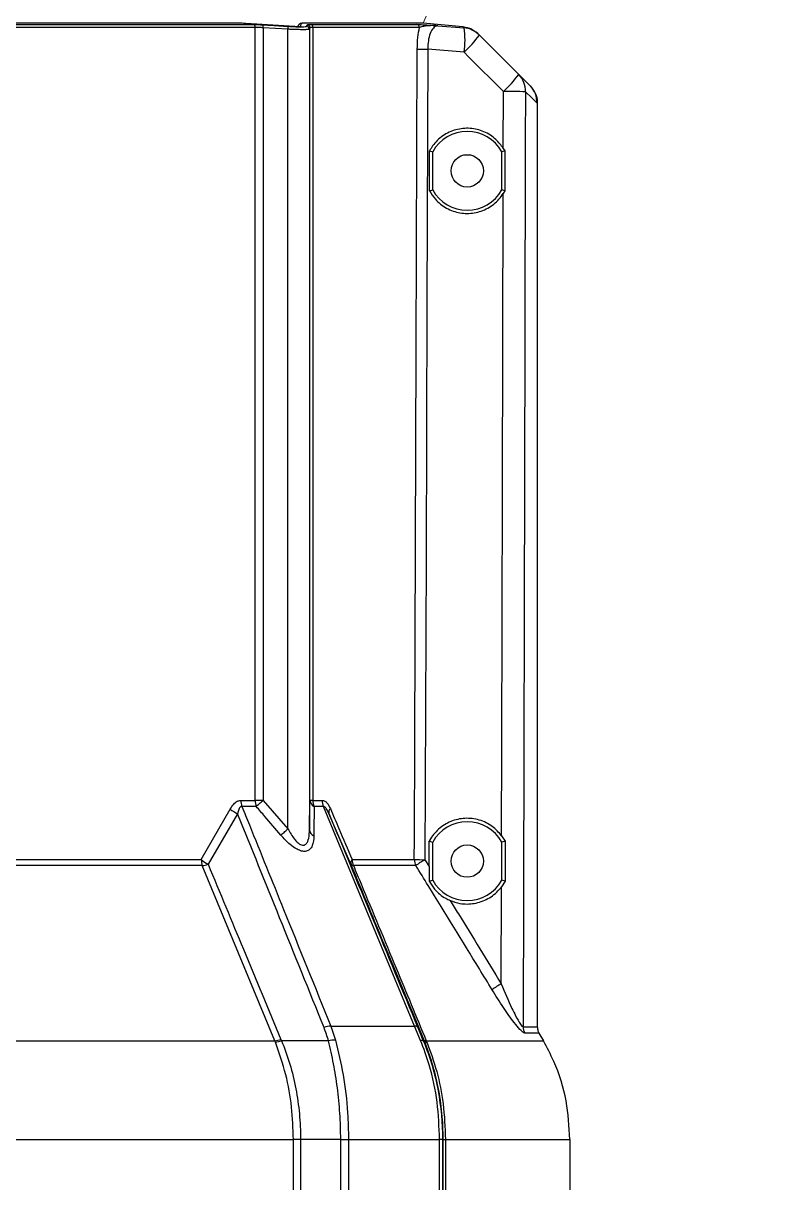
# Model space of a CAD drawing. Extents: x 11 to 120, y 2 to 94.
# Drawn here: x 55.78 to 59.6, y 12.42 to 18.3 of the extents above; entities that cross this region are included whole.
import ezdxf

# ---------------------------------------------------------------- set-up
doc = ezdxf.new("R2010")
doc.units = 0
doc.header["$MEASUREMENT"] = 0
doc.linetypes.add('SLD-Solid', pattern=[0])
doc.layers.add('OBJECT', color=7, linetype='CONTINUOUS')

msp = doc.modelspace()

# ---------------------------------------------------------------- linework, layer by layer
at = {"layer": 'OBJECT', "color": 7, "linetype": 'SLD-Solid', "lineweight": 15}
msp.add_line((57.8028, 18.297), (59.6007, 22.4957), dxfattribs=at)
at = {"layer": 'OBJECT'}
for p, q in [((56.859, 18.297), (53.514, 18.297)), ((55.6832, 18.2904), (56.9424, 18.2904)), ((57.18, 18.2792), (56.9039, 18.2956)), ((57.1711, 18.2876), (57.1672, 18.2799)), ((57.1685, 18.2798), (57.1711, 18.2876)), ((57.1854, 18.2956), (57.18, 18.2792)), ((57.8027, 18.297), (57.2027, 18.297)), ((57.2334, 18.2904), (57.7712, 18.2904)), ((58.0042, 18.2794), (57.8027, 18.297)), ((56.9513, 18.2755), (55.6857, 18.2755)), ((56.9513, 14.3565), (56.9513, 18.2755)), ((56.9917, 18.2738), (56.9917, 14.3565)), ((57.1177, 18.2663), (56.9917, 18.2738)), ((57.1177, 14.2115), (57.1177, 18.2663)), ((57.229, 18.2739), (57.2266, 18.2662)), ((57.2266, 18.2662), (57.2266, 14.2075)), ((57.229, 14.3565), (57.229, 18.2739)), ((57.2438, 18.2755), (57.2438, 14.3565)), ((57.7844, 18.2755), (57.2438, 18.2755)), ((57.8773, 18.2843), (58.0102, 18.2731)), ((58.0461, 18.2681), (58.0042, 18.2794)), ((58.0817, 18.2432), (58.0879, 18.237)), ((58.0104, 18.15), (57.827, 18.1654)), ((58.2091, 17.6624), (58.2097, 17.9507)), ((58.3814, 17.8917), (58.3814, 13.2078)), ((57.8351, 17.4474), (57.8352, 17.6494)), ((57.8352, 17.6494), (57.8515, 17.6452)), ((57.8515, 17.4516), (57.8515, 17.6452)), ((58.2167, 17.6491), (58.2015, 17.6452)), ((58.2015, 17.4516), (58.2015, 17.6452)), ((58.2091, 17.6624), (58.2167, 17.6491)), ((58.2167, 17.6491), (58.2168, 17.4477)), ((57.8351, 17.4474), (57.8515, 17.4516)), ((58.2168, 17.4477), (58.2015, 17.4516)), ((58.2168, 17.4477), (58.2085, 17.4334)), ((56.879, 14.3565), (56.9513, 14.3565)), ((56.9917, 14.3565), (56.9513, 14.3565)), ((56.9917, 14.3565), (57.1177, 14.2115)), ((57.2266, 14.2075), (57.229, 14.3565)), ((57.2438, 14.3565), (57.229, 14.3565)), ((57.2438, 14.3565), (57.2912, 14.3565)), ((56.6784, 14.0565), (56.8251, 14.3124)), ((56.8627, 14.2886), (56.7126, 14.0327)), ((56.9567, 14.3255), (56.8842, 14.3255)), ((57.2977, 14.3255), (57.2501, 14.3255)), ((57.7595, 13.2125), (57.2977, 14.3255)), ((57.4372, 14.0323), (57.3248, 14.2904)), ((58.2007, 14.1771), (58.218, 14.1494)), ((57.8337, 14.0204), (57.8338, 14.1497)), ((57.8338, 14.1497), (57.8515, 14.1452)), ((57.8515, 13.9516), (57.8515, 14.1452)), ((58.218, 14.1494), (58.2015, 14.1452)), ((58.2015, 13.9516), (58.2015, 14.1452)), ((58.218, 14.1494), (58.2181, 13.9474)), ((55.6857, 14.0565), (56.6784, 14.0565)), ((57.4426, 14.0565), (57.7582, 14.0565)), ((57.8117, 14.0558), (57.8337, 14.0204)), ((56.683, 14.0255), (55.6873, 14.0255)), ((57.0509, 13.1375), (56.683, 14.0255)), ((57.7661, 14.0255), (57.4495, 14.0255)), ((57.8331, 13.9469), (57.8515, 13.9516)), ((58.2181, 13.9474), (58.2001, 13.9187)), ((58.2181, 13.9474), (58.2015, 13.9516)), ((58.1989, 13.4268), (58.2001, 13.9187)), ((57.3349, 13.2125), (57.3588, 13.1408)), ((57.3349, 13.2125), (57.7595, 13.2125)), ((57.7902, 13.1386), (57.7595, 13.2125)), ((58.3096, 13.2078), (58.3814, 13.2078)), ((58.3898, 13.1768), (58.3177, 13.1768)), ((58.3898, 13.1768), (58.4125, 13.1375)), ((53.3221, 13.1375), (57.0509, 13.1375)), ((57.0537, 13.1306), (57.0509, 13.1375)), ((57.3231, 13.1374), (57.0849, 13.1375)), ((57.8045, 13.1357), (57.8085, 13.1373)), ((57.8189, 13.1375), (57.8216, 13.1308)), ((57.8189, 13.1375), (58.4125, 13.1375)), ((53.2275, 12.6375), (57.1455, 12.6375)), ((57.1455, 11.7908), (57.1455, 12.6375)), ((57.1816, 12.6375), (57.1455, 12.6375)), ((57.3851, 12.6375), (57.1816, 12.6375)), ((57.1816, 12.6375), (57.1816, 11.7908)), ((57.3851, 12.6375), (57.4246, 12.6375)), ((57.3851, 11.6845), (57.3851, 12.6375)), ((57.4246, 12.6375), (57.8864, 12.6375)), ((57.4246, 12.6375), (57.4246, 11.6845)), ((57.8864, 11.6845), (57.8864, 12.6375)), ((57.9007, 12.6375), (57.8864, 12.6375)), ((57.9007, 12.6375), (57.9007, 11.6845)), ((57.9007, 12.6375), (57.9044, 12.6375)), ((57.9044, 11.7908), (57.9044, 12.6375)), ((57.9044, 12.6375), (57.916, 12.6375)), ((57.916, 12.6375), (58.5464, 12.6375)), ((57.916, 12.6375), (57.916, 12.0662)), ((58.5464, 12.6375), (58.5464, 12.0662))]:
    msp.add_line(p, q, dxfattribs=at)
at = {"layer": 'OBJECT', "flags": 128}
for points in [[(56.9917, 18.2738), (56.9919, 18.2766), (56.9921, 18.2793), (56.9922, 18.2818), (56.9923, 18.284), (56.9925, 18.2859), (56.9925, 18.2873), (56.9926, 18.2883), (56.9926, 18.2887)], [(57.1177, 18.2663), (57.1178, 18.2691), (57.118, 18.2718), (57.1181, 18.2743), (57.1183, 18.2766), (57.1184, 18.2784), (57.1185, 18.2799), (57.1185, 18.2808), (57.1186, 18.2813)], [(58.0879, 18.237), (58.2644, 18.0605), (58.2872, 18.0377)], [(57.7582, 14.0565), (57.7586, 14.1639), (57.7604, 14.6599), (57.7677, 16.6437), (57.7731, 18.1661)], [(57.827, 18.1654), (57.8223, 16.8744), (57.8175, 15.5834), (57.8117, 14.0558)], [(58.2097, 17.9507), (58.0332, 18.1273), (58.0104, 18.15)], [(58.2872, 18.0377), (58.3183, 18.0066), (58.3376, 17.9873), (58.3448, 17.9801)], [(58.3215, 17.9493), (58.3209, 17.6993), (58.3185, 16.6994), (58.3096, 13.2078)], [(58.3814, 17.8917), (58.3739, 17.8989), (58.3539, 17.9181), (58.3215, 17.9493)], [(58.2007, 14.1771), (58.2019, 14.6309), (58.205, 15.9219), (58.2085, 17.4334)], [(56.9567, 14.3255), (56.9602, 14.3286), (56.964, 14.3319), (56.9681, 14.3356), (56.9725, 14.3395), (56.9771, 14.3436), (56.9819, 14.3478), (56.9868, 14.3521), (56.9917, 14.3565)], [(57.0813, 14.1805), (57.0848, 14.1835), (57.0887, 14.1868), (57.093, 14.1904), (57.0976, 14.1943), (57.1024, 14.1984), (57.1074, 14.2027), (57.1125, 14.207), (57.1177, 14.2115)]]:
    msp.add_lwpolyline(points, dxfattribs=at)
at = {"layer": 'OBJECT'}
for centre in [(58.0265, 17.5484), (58.0265, 14.0484)]:
    msp.add_circle(centre, 0.082, dxfattribs=at)
for centre, radius, start, end in [((56.9375, 18.2774), 0.0139, 352.13457, 69.6105), ((57.1844, 18.2807), 0.015, 86.12354, 152.5782), ((57.214, 18.2739), 0.015, 0.1043, 86.23937), ((57.2299, 18.2769), 0.014, 354.26846, 75.47836), ((57.7696, 18.2757), 0.0148, 359.00224, 83.69717), ((57.2116, 18.2662), 0.015, 0.11189, 86.3631), ((57.6359, 18.2108), 0.3794, 350.77887, 9.44968), ((57.9996, 18.1487), 0.1249, 45.00121, 85.13763), ((57.6531, 18.5464), 0.5337, 312.03018, 324.5608), ((57.8278, 20.2802), 2.1148, 268.51833, 269.97836), ((57.8523, 18.3472), 0.5338, 312.03127, 324.55971), ((58.2032, 17.9543), 0.1184, 357.58472, 44.79193), ((58.2197, 14.3474), 3.6034, 88.38117, 90.15837), ((58.0265, 17.5484), 0.2, 28.95502, 151.04498), ((58.0265, 17.5484), 0.2, 208.95502, 331.04498), ((56.971, 14.356), 0.092, 179.6815, 199.35408), ((57.0399, 14.356), 0.0886, 179.68733, 200.1441), ((57.2674, 14.36), 0.0386, 185.22763, 243.39046), ((57.3213, 14.3562), 0.0775, 179.73751, 203.2995), ((57.3672, 14.3562), 0.076, 179.74948, 203.80394), ((56.9322, 14.4396), 0.1662, 229.90545, 245.27891), ((57.3497, 14.2956), 0.0255, 131.99373, 191.93612), ((58.0265, 14.0484), 0.2, 28.95502, 151.04498), ((57.2648, 14.2114), 0.0383, 185.94674, 245.82641), ((56.7816, 14.0559), 0.1032, 179.67558, 197.13778), ((56.7955, 14.188), 0.1761, 228.32087, 241.9065), ((57.4627, 14.0394), 0.0264, 139.54724, 195.46861), ((57.5142, 14.0563), 0.0717, 179.79549, 205.39888), ((57.8227, 14.0564), 0.0645, 179.92792, 208.65552), ((57.8137, 16.2343), 2.1785, 268.54095, 269.94926), ((58.1541, 13.4904), 0.661, 121.198, 125.94797), ((56.6663, 14.159), 0.1345, 277.12264, 290.12228), ((57.4499, 14.0408), 0.0153, 213.66611, 268.42459), ((58.0265, 14.0484), 0.2, 208.95502, 331.04498), ((58.5192, 12.8859), 0.6287, 120.6374, 125.6866), ((57.3438, 13.086), 0.1268, 94.005, 109.92913), ((57.7613, 13.1948), 0.0178, 37.28207, 95.87415), ((58.3727, 13.2078), 0.0631, 179.96545, 209.38949), ((57.0363, 13.2694), 0.1328, 276.33379, 290.1142), ((57.0409, 13.263), 0.133, 275.53116, 289.30878), ((57.3532, 13.0114), 0.1296, 87.54557, 103.4346), ((57.7946, 13.124), 0.0153, 49.87426, 106.97031), ((57.8187, 13.1534), 0.016, 214.52551, 270.55426), ((57.8211, 13.1463), 0.0155, 215.38931, 271.87058)]:
    msp.add_arc(centre, radius, start, end, dxfattribs=at)
for points, knots in [([(56.9039, 18.2956), (56.8959, 18.296), (56.8806, 18.2967), (56.8661, 18.297), (56.8597, 18.297), (56.859, 18.297)], [0, 0, 0, 0, 0.489871, 0.942618, 1, 1, 1, 1]), ([(56.9424, 18.2904), (56.9495, 18.2903), (56.9645, 18.2902), (56.9829, 18.2892), (56.9926, 18.2887)], [0, 0, 0, 0, 0.473445, 1, 1, 1, 1]), ([(56.9926, 18.2887), (57.0026, 18.2882), (57.0446, 18.2857), (57.0866, 18.2832), (57.1186, 18.2813)], [0, 0, 0, 0, 0.237767, 1, 1, 1, 1]), ([(57.2005, 18.2969), (57.1974, 18.2969), (57.1898, 18.2969), (57.1853, 18.2965), (57.1805, 18.2955), (57.1772, 18.2941), (57.1736, 18.2916), (57.1719, 18.2889), (57.1711, 18.2876)], [0, 0, 0, 0, 0.251789, 0.63271, 0.737626, 0.822396, 0.908948, 1, 1, 1, 1]), ([(57.2027, 18.297), (57.198, 18.2969), (57.1885, 18.2968), (57.1864, 18.296), (57.1854, 18.2956)], [0, 0, 0, 0, 0.491585, 1, 1, 1, 1]), ([(57.2126, 18.2812), (57.2128, 18.2817), (57.2136, 18.2843), (57.2143, 18.2869), (57.2149, 18.2888)], [0, 0, 0, 0, 0.226065, 1, 1, 1, 1]), ([(57.2149, 18.2888), (57.2159, 18.2893), (57.2177, 18.2902), (57.2281, 18.2903), (57.2334, 18.2904)], [0, 0, 0, 0, 0.488655, 1, 1, 1, 1]), ([(57.7712, 18.2904), (57.7778, 18.2902), (57.7919, 18.2899), (57.8316, 18.2874), (57.8617, 18.2853), (57.8772, 18.2843), (57.8773, 18.2843)], [0, 0, 0, 0, 0.298757, 0.643489, 0.997319, 1, 1, 1, 1]), ([(57.8773, 18.2843), (57.8772, 18.2843), (57.8525, 18.2858), (57.8126, 18.2831), (57.7912, 18.2773), (57.7844, 18.2755)], [0, 0, 0, 0, 0.00294, 0.680839, 1, 1, 1, 1]), ([(56.9917, 18.2738), (56.9847, 18.2743), (56.9699, 18.2752), (56.9577, 18.2754), (56.9513, 18.2755)], [0, 0, 0, 0, 0.473397, 1, 1, 1, 1]), ([(57.2266, 18.2662), (57.2252, 18.2656), (57.2224, 18.2645), (57.2031, 18.2639), (57.1751, 18.2641), (57.1448, 18.265), (57.1252, 18.266), (57.1177, 18.2663)], [0, 0, 0, 0, 0.216841, 0.433701, 0.650254, 0.866699, 1, 1, 1, 1]), ([(57.1186, 18.2813), (57.1291, 18.2807), (57.1502, 18.2795), (57.1784, 18.2788), (57.1996, 18.279), (57.2107, 18.2799), (57.2121, 18.2808), (57.2126, 18.2812)], [0, 0, 0, 0, 0.2168345, 0.4336857, 0.6501667, 0.8664931, 1, 1, 1, 1]), ([(57.2438, 18.2755), (57.2397, 18.2754), (57.2313, 18.2753), (57.2298, 18.2744), (57.229, 18.2739)], [0, 0, 0, 0, 0.486981, 1, 1, 1, 1]), ([(57.7731, 18.1661), (57.7737, 18.1862), (57.7749, 18.226), (57.7812, 18.2591), (57.7844, 18.2755)], [0, 0, 0, 0, 0.505217, 1, 1, 1, 1]), ([(57.8773, 18.2843), (57.8712, 18.2829), (57.8589, 18.2801), (57.8418, 18.2555), (57.8302, 18.2198), (57.8266, 18.1874), (57.8269, 18.1697), (57.827, 18.1654)], [0, 0, 0, 0, 0.251337, 0.503312, 0.735354, 0.935196, 1, 1, 1, 1]), ([(58.0102, 18.2731), (58.0094, 18.274), (58.0058, 18.2777), (58.0049, 18.2786), (58.0042, 18.2794)], [0, 0, 0, 0, 0.219221, 1, 1, 1, 1]), ([(58.0042, 18.2794), (58.0187, 18.2767), (58.0477, 18.2715), (58.0704, 18.2527), (58.0817, 18.2432)], [0, 0, 0, 0, 0.5, 1, 1, 1, 1]), ([(58.3814, 17.8917), (58.3796, 17.908), (58.3761, 17.9384), (58.3577, 17.9667), (58.3464, 17.9784), (58.3448, 17.9801)], [0, 0, 0, 0, 0.499401, 0.929163, 1, 1, 1, 1]), ([(58.3448, 17.9801), (58.3551, 17.9672), (58.3741, 17.9433), (58.3811, 17.9103), (58.3814, 17.894), (58.3814, 17.8917)], [0, 0, 0, 0, 0.499397, 0.929176, 1, 1, 1, 1]), ([(58.2091, 17.6624), (58.1975, 17.678), (58.1715, 17.7132), (58.1127, 17.7501), (58.0413, 17.7678), (57.9675, 17.7604), (57.9007, 17.729), (57.8575, 17.6875), (57.8402, 17.6579), (57.8352, 17.6494)], [0, 0, 0, 0, 0.128648, 0.288962, 0.449731, 0.611042, 0.772603, 0.934008, 1, 1, 1, 1]), ([(57.8351, 17.4474), (57.8443, 17.4327), (57.8663, 17.3973), (57.9195, 17.3561), (57.9888, 17.3315), (58.0628, 17.3315), (58.1324, 17.3561), (58.1811, 17.3942), (58.2018, 17.4238), (58.2085, 17.4334)], [0, 0, 0, 0, 0.115333, 0.275775, 0.436647, 0.598106, 0.75992, 0.921699, 1, 1, 1, 1]), ([(56.8251, 14.3124), (56.8306, 14.3213), (56.8402, 14.3371), (56.8593, 14.3534), (56.8726, 14.3555), (56.879, 14.3565)], [0, 0, 0, 0, 0.396711, 0.70683, 1, 1, 1, 1]), ([(57.2912, 14.3565), (57.2957, 14.3557), (57.3047, 14.3542), (57.3199, 14.3405), (57.3276, 14.3247), (57.3327, 14.3146)], [0, 0, 0, 0, 0.263183, 0.525234, 1, 1, 1, 1]), ([(56.8842, 14.3255), (56.8826, 14.3254), (56.8793, 14.3251), (56.8742, 14.3215), (56.868, 14.3123), (56.8646, 14.3001), (56.8631, 14.291), (56.8627, 14.2886)], [0, 0, 0, 0, 0.1168462, 0.2331955, 0.4379757, 0.8544365, 1, 1, 1, 1]), ([(57.3006, 13.2052), (57.2255, 13.3906), (57.0793, 13.7518), (56.9336, 14.1129), (56.8627, 14.2886)], [0, 0, 0, 0, 0.513344, 1, 1, 1, 1]), ([(56.8842, 14.3255), (56.8968, 14.2946), (56.9672, 14.1206), (57.1171, 13.7496), (57.255, 13.4095), (57.3349, 13.2125)], [0, 0, 0, 0, 0.083458, 0.469005, 1, 1, 1, 1]), ([(57.0813, 14.1805), (57.0546, 14.212), (57.0133, 14.2606), (56.9714, 14.3086), (56.9567, 14.3255)], [0, 0, 0, 0, 0.648491, 1, 1, 1, 1]), ([(57.2501, 14.3255), (57.2499, 14.2947), (57.2496, 14.2453), (57.2492, 14.1952), (57.2491, 14.1765)], [0, 0, 0, 0, 0.624898, 1, 1, 1, 1]), ([(57.3248, 14.2904), (57.3217, 14.2972), (57.3171, 14.3074), (57.3095, 14.3184), (57.3042, 14.3236), (57.3002, 14.3255), (57.2983, 14.3255), (57.2977, 14.3255)], [0, 0, 0, 0, 0.4377224, 0.6522262, 0.8216939, 0.9450991, 1, 1, 1, 1]), ([(57.3248, 14.2904), (57.3981, 14.1143), (57.5487, 13.7527), (57.6986, 13.3911), (57.7755, 13.2055)], [0, 0, 0, 0, 0.486991, 1, 1, 1, 1]), ([(57.3327, 14.3146), (57.347, 14.2808), (57.3841, 14.1935), (57.4204, 14.1086), (57.4426, 14.0565)], [0, 0, 0, 0, 0.387426, 1, 1, 1, 1]), ([(58.2007, 14.1771), (58.1857, 14.194), (58.1544, 14.2293), (58.0884, 14.2604), (58.0148, 14.2695), (57.942, 14.2532), (57.8788, 14.2138), (57.8466, 14.1737), (57.8344, 14.151), (57.8338, 14.1497)], [0, 0, 0, 0, 0.15394, 0.320562, 0.487663, 0.655244, 0.822937, 0.990327, 1, 1, 1, 1]), ([(57.2491, 14.1765), (57.2478, 14.159), (57.2459, 14.1321), (57.2298, 14.1072), (57.211, 14.0971), (57.188, 14.0979), (57.1594, 14.1093), (57.1218, 14.1357), (57.0964, 14.1637), (57.0813, 14.1805)], [0, 0, 0, 0, 0.224316, 0.345841, 0.447966, 0.550598, 0.643264, 0.786621, 1, 1, 1, 1]), ([(57.1177, 14.2115), (57.128, 14.1936), (57.142, 14.1695), (57.1647, 14.1441), (57.1788, 14.133), (57.1916, 14.1283), (57.2016, 14.1292), (57.2111, 14.1355), (57.221, 14.1526), (57.2257, 14.1785), (57.2264, 14.1994), (57.2266, 14.2075)], [0, 0, 0, 0, 0.252396, 0.341468, 0.431196, 0.49019, 0.549439, 0.605131, 0.701098, 0.885221, 1, 1, 1, 1]), ([(56.7126, 14.0327), (56.7725, 13.8889), (56.8959, 13.5931), (57.0188, 13.297), (57.0819, 13.1447)], [0, 0, 0, 0, 0.48595, 1, 1, 1, 1]), ([(57.8056, 13.1444), (57.7426, 13.2965), (57.62, 13.5926), (57.497, 13.8884), (57.4372, 14.0323)], [0, 0, 0, 0, 0.513611, 1, 1, 1, 1]), ([(57.4495, 14.0255), (57.4623, 13.9947), (57.5347, 13.8214), (57.6579, 13.5254), (57.768, 13.2601), (57.8189, 13.1375)], [0, 0, 0, 0, 0.104199, 0.585852, 1, 1, 1, 1]), ([(58.1525, 13.3965), (58.131, 13.4317), (58.0234, 13.6081), (57.8947, 13.8178), (57.7869, 13.9919), (57.7661, 14.0255)], [0, 0, 0, 0, 0.1678723, 0.8393635, 1, 1, 1, 1]), ([(57.8337, 14.0204), (57.8337, 13.9991), (57.8336, 13.9736), (57.8332, 13.9508), (57.8331, 13.9469)], [0, 0, 0, 0, 0.832045, 1, 1, 1, 1]), ([(57.8331, 13.9469), (57.842, 13.9328), (57.8639, 13.8975), (57.9024, 13.8667), (57.9322, 13.8525), (57.9399, 13.8489)], [0, 0, 0, 0, 0.333302, 0.829115, 1, 1, 1, 1]), ([(57.9399, 13.8489), (57.9561, 13.8432), (57.9955, 13.8294), (58.0631, 13.8303), (58.1332, 13.8547), (58.1774, 13.8897), (58.1963, 13.9138), (58.2001, 13.9187)], [0, 0, 0, 0, 0.17772, 0.430152, 0.683138, 0.93607, 1, 1, 1, 1]), ([(57.9399, 13.8489), (57.9537, 13.8264), (58.0404, 13.6859), (58.1265, 13.5451), (58.1989, 13.4268)], [0, 0, 0, 0, 0.159832, 1, 1, 1, 1]), ([(58.1989, 13.4268), (58.2167, 13.3843), (58.2402, 13.3283), (58.2734, 13.2604), (58.2911, 13.2282), (58.3032, 13.2117), (58.3076, 13.208), (58.3093, 13.2078), (58.3096, 13.2078)], [0, 0, 0, 0, 0.49037, 0.647323, 0.850236, 0.921686, 0.982753, 1, 1, 1, 1]), ([(58.3177, 13.1768), (58.3148, 13.1778), (58.3088, 13.1799), (58.2904, 13.1978), (58.2573, 13.2378), (58.2081, 13.3073), (58.1715, 13.366), (58.1525, 13.3965)], [0, 0, 0, 0, 0.101178, 0.201859, 0.374018, 0.67519, 1, 1, 1, 1]), ([(57.3231, 13.1374), (57.3231, 13.1374), (57.317, 13.159), (57.3088, 13.1821), (57.3006, 13.2052)], [0, 0, 0, 0, 0.0000318, 1, 1, 1, 1]), ([(57.7755, 13.2055), (57.785, 13.1823), (57.7945, 13.1591), (57.8045, 13.1357), (57.8045, 13.1357)], [0, 0, 0, 0, 0.999971, 1, 1, 1, 1]), ([(58.3814, 13.2078), (58.3821, 13.2008), (58.383, 13.1899), (58.388, 13.1802), (58.3898, 13.1768)], [0, 0, 0, 0, 0.643567, 1, 1, 1, 1]), ([(57.1455, 12.6375), (57.1436, 12.6923), (57.1397, 12.8037), (57.1095, 12.9717), (57.0727, 13.0764), (57.0537, 13.1306)], [0, 0, 0, 0, 0.3192518, 0.6477936, 1, 1, 1, 1]), ([(57.0819, 13.1447), (57.083, 13.1424), (57.084, 13.14), (57.0849, 13.1375), (57.0849, 13.1375)], [0, 0, 0, 0, 0.999732, 1, 1, 1, 1]), ([(57.0849, 13.1375), (57.0849, 13.1375), (57.1003, 13.1016), (57.1292, 13.0193), (57.1593, 12.8959), (57.1775, 12.7672), (57.1816, 12.6807), (57.1816, 12.6375), (57.1816, 12.6375)], [0, 0, 0, 0, 0.000005, 0.252518, 0.505035, 0.752516, 0.999996, 1, 1, 1, 1]), ([(57.3851, 12.6375), (57.3851, 12.6375), (57.3851, 12.6815), (57.3822, 12.7698), (57.3697, 12.8981), (57.3496, 13.0225), (57.333, 13.0978), (57.3231, 13.1374), (57.3231, 13.1374)], [0, 0, 0, 0, 0.000005, 0.255816, 0.511629, 0.755817, 0.999995, 1, 1, 1, 1]), ([(57.3588, 13.1408), (57.3726, 13.0827), (57.4007, 12.9646), (57.4213, 12.793), (57.4236, 12.6827), (57.4246, 12.6375)], [0, 0, 0, 0, 0.364404, 0.7394338, 1, 1, 1, 1]), ([(57.8864, 12.6375), (57.8839, 12.7006), (57.8787, 12.8287), (57.843, 12.9975), (57.8055, 13.0978), (57.7902, 13.1386)], [0, 0, 0, 0, 0.365475, 0.741466, 1, 1, 1, 1]), ([(57.8045, 13.1357), (57.8045, 13.1357), (57.8214, 13.0961), (57.8501, 13.0129), (57.8893, 12.8479), (57.9007, 12.7201), (57.9007, 12.6375), (57.9007, 12.6375)], [0, 0, 0, 0, 0.000004, 0.259099, 0.518181, 0.999995, 1, 1, 1, 1]), ([(57.8085, 13.1373), (57.8085, 13.1373), (57.8075, 13.1395), (57.8065, 13.142), (57.8056, 13.1444)], [0, 0, 0, 0, 0.00031, 1, 1, 1, 1]), ([(57.9044, 12.6375), (57.9044, 12.6375), (57.9044, 12.6819), (57.9001, 12.771), (57.8815, 12.9003), (57.8504, 13.0241), (57.8248, 13.0992), (57.8085, 13.1373), (57.8085, 13.1373)], [0, 0, 0, 0, 0.0000045, 0.2546803, 0.5093557, 0.7546737, 0.9999956, 1, 1, 1, 1]), ([(57.8216, 13.1308), (57.8395, 13.0819), (57.8758, 12.9825), (57.909, 12.8152), (57.9136, 12.6981), (57.916, 12.6375)], [0, 0, 0, 0, 0.319145, 0.647516, 1, 1, 1, 1]), ([(58.5464, 12.6375), (58.5426, 12.7029), (58.5347, 12.8384), (58.4817, 13.0068), (58.4307, 13.1031), (58.4125, 13.1375)], [0, 0, 0, 0, 0.375049, 0.776984, 1, 1, 1, 1])]:
    msp.add_open_spline(points, degree=3, knots=knots, dxfattribs=at)

doc.saveas('drawing.dxf')
